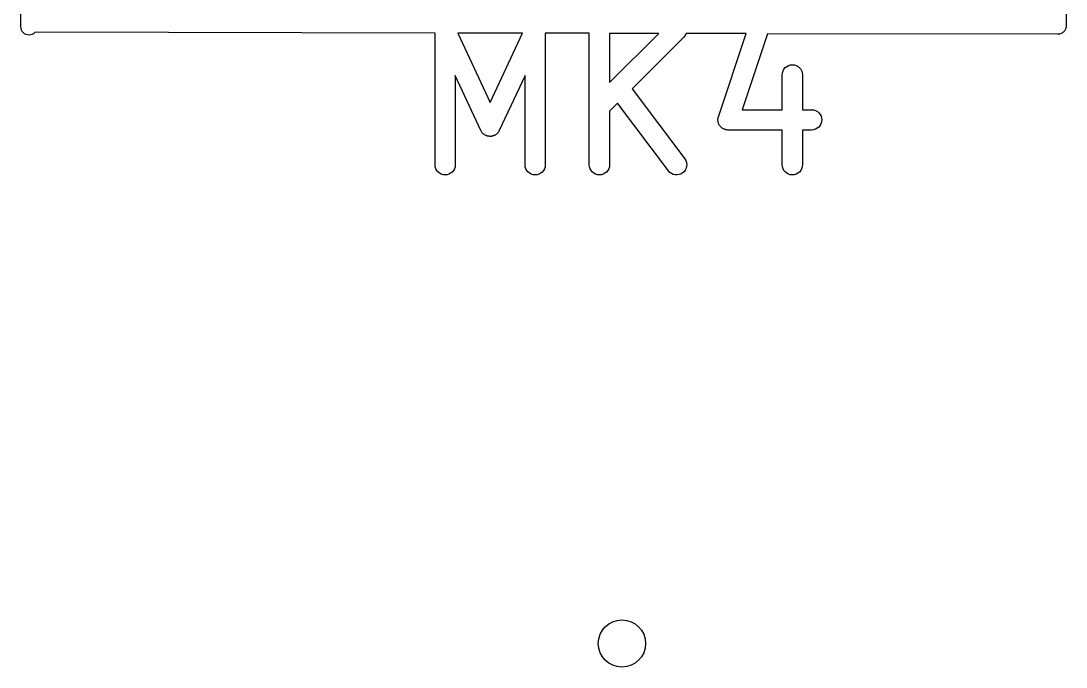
# Model space of a CAD drawing. Extents: x 2.7 to 6.64, y -5.71 to -1.95.
# Drawn here: x 2.7039 to 3.0086, y -2.697 to -2.5085 of the extents above; entities that cross this region are included whole.
import ezdxf

# ---------------------------------------------------------------- set-up
doc = ezdxf.new("R2010")
doc.units = 0
doc.header["$MEASUREMENT"] = 0
doc.layers.add('BLACK', color=7, linetype='CONTINUOUS')

msp = doc.modelspace()

# ---------------------------------------------------------------- linework, layer by layer
at = {"layer": 'BLACK', "linetype": 'CONTINUOUS'}
for p, q in [((2.7039, -2.50933), (2.7039, -2.18012)), ((3.00862, -2.18012), (3.00862, -2.50989)), ((2.70389, -2.50944), (2.7039, -2.50933)), ((2.7039, -2.50956), (2.70389, -2.50944)), ((2.7039, -2.51035), (2.7039, -2.50956)), ((2.70393, -2.5107), (2.7039, -2.51035)), ((2.70407, -2.51114), (2.70393, -2.5107)), ((3.00845, -2.51091), (3.00835, -2.51111)), ((3.00852, -2.51068), (3.00845, -2.51091)), ((3.00845, -2.51091), (3.00845, -2.51091)), ((3.00845, -2.51091), (3.00845, -2.51091)), ((3.00859, -2.51047), (3.00852, -2.51068)), ((3.00861, -2.51023), (3.00859, -2.51046)), ((3.00859, -2.51046), (3.00859, -2.51047)), ((3.00859, -2.51047), (3.00859, -2.51047)), ((3.00863, -2.51), (3.00861, -2.51023)), ((3.00862, -2.50989), (3.00863, -2.51)), ((2.70429, -2.51155), (2.70407, -2.51114)), ((2.70458, -2.51191), (2.70429, -2.51155)), ((2.70494, -2.51221), (2.70458, -2.51191)), ((2.70535, -2.51243), (2.70494, -2.51221)), ((2.7058, -2.51256), (2.70535, -2.51243)), ((2.70626, -2.51261), (2.7058, -2.51256)), ((2.70672, -2.51256), (2.70626, -2.51261)), ((2.70717, -2.51243), (2.70672, -2.51256)), ((2.70758, -2.51221), (2.70717, -2.51243)), ((2.70794, -2.51191), (2.70758, -2.51221)), ((2.70802, -2.51181), (2.70794, -2.51191)), ((2.82463, -2.51203), (2.70802, -2.51181)), ((2.82463, -2.55049), (2.82463, -2.51203)), ((2.85012, -2.51208), (2.83127, -2.51204)), ((2.83127, -2.51204), (2.8407, -2.53226)), ((2.8407, -2.53226), (2.85012, -2.51208)), ((2.86962, -2.51211), (2.85678, -2.51209)), ((2.85678, -2.51209), (2.85678, -2.55049)), ((2.86962, -2.55049), (2.86962, -2.51211)), ((2.88986, -2.51215), (2.87552, -2.51212)), ((2.87552, -2.51212), (2.87552, -2.52649)), ((2.87552, -2.52649), (2.88986, -2.51215)), ((2.89716, -2.51321), (2.8821, -2.52827)), ((2.89752, -2.51276), (2.89716, -2.51321)), ((2.8978, -2.51225), (2.89752, -2.51276)), ((2.89782, -2.51216), (2.8978, -2.51225)), ((2.91534, -2.5122), (2.89782, -2.51216)), ((2.90727, -2.53643), (2.91534, -2.5122)), ((2.92157, -2.51221), (2.91416, -2.53441)), ((3.00614, -2.51236), (2.92157, -2.51221)), ((3.00626, -2.51237), (3.00614, -2.51236)), ((3.0065, -2.51235), (3.00626, -2.51237)), ((3.00672, -2.51233), (3.0065, -2.51235)), ((3.00695, -2.51226), (3.00672, -2.51233)), ((3.00672, -2.51233), (3.00672, -2.51233)), ((3.00672, -2.51233), (3.00672, -2.51233)), ((3.00716, -2.51219), (3.00695, -2.51226)), ((3.00717, -2.51219), (3.00716, -2.51219)), ((3.00738, -2.51208), (3.00717, -2.51219)), ((3.00717, -2.51219), (3.00717, -2.51219)), ((3.00757, -2.51198), (3.00738, -2.51208)), ((3.00758, -2.51197), (3.00757, -2.51198)), ((3.00777, -2.51182), (3.00758, -2.51197)), ((3.00758, -2.51197), (3.00758, -2.51197)), ((3.00794, -2.51168), (3.00777, -2.51182)), ((3.00809, -2.51149), (3.00794, -2.51168)), ((3.00794, -2.51168), (3.00794, -2.51168)), ((3.00794, -2.51168), (3.00794, -2.51168)), ((3.00823, -2.51132), (3.00809, -2.51149)), ((3.00835, -2.51111), (3.00823, -2.51132)), ((3.00823, -2.51132), (3.00823, -2.51132)), ((3.00823, -2.51132), (3.00823, -2.51132)), ((2.92593, -2.52363), (2.9261, -2.52308)), ((2.9261, -2.52308), (2.92638, -2.52257)), ((2.92638, -2.52257), (2.92675, -2.52213)), ((2.92675, -2.52213), (2.9272, -2.52177)), ((2.9272, -2.52177), (2.92771, -2.5215)), ((2.92771, -2.5215), (2.92826, -2.52134)), ((2.92826, -2.52134), (2.92884, -2.52129)), ((2.92884, -2.52129), (2.92941, -2.52135)), ((2.92941, -2.52135), (2.92996, -2.52152)), ((2.92996, -2.52152), (2.93047, -2.52179)), ((2.93047, -2.52179), (2.93091, -2.52216)), ((2.93091, -2.52216), (2.93127, -2.52261)), ((2.93127, -2.52261), (2.93155, -2.52312)), ((2.93155, -2.52312), (2.93171, -2.52367)), ((2.83803, -2.54049), (2.83053, -2.52443)), ((2.83053, -2.52443), (2.83053, -2.55049)), ((2.85087, -2.52443), (2.84338, -2.54049)), ((2.85087, -2.55049), (2.85087, -2.52443)), ((2.92586, -2.5242), (2.92593, -2.52363)), ((2.92586, -2.52424), (2.92586, -2.5242)), ((2.92586, -2.53441), (2.92586, -2.52424)), ((2.93171, -2.52367), (2.93177, -2.52424)), ((2.93177, -2.52424), (2.93177, -2.53441)), ((2.8821, -2.52827), (2.89743, -2.54872)), ((2.87788, -2.53249), (2.87552, -2.53484)), ((2.87552, -2.53484), (2.87552, -2.55049)), ((2.89271, -2.55226), (2.87788, -2.53249)), ((2.91416, -2.53441), (2.92586, -2.53441)), ((2.93177, -2.53441), (2.93444, -2.53441)), ((2.93444, -2.53441), (2.93448, -2.53441)), ((2.93448, -2.53441), (2.93505, -2.53448)), ((2.93505, -2.53448), (2.9356, -2.53465)), ((2.9356, -2.53465), (2.93611, -2.53493)), ((2.93611, -2.53493), (2.93655, -2.5353)), ((2.93655, -2.5353), (2.93691, -2.53575)), ((2.90711, -2.53734), (2.90713, -2.53717)), ((2.90712, -2.53746), (2.90711, -2.53734)), ((2.90712, -2.53757), (2.90712, -2.53746)), ((2.90715, -2.53774), (2.90712, -2.53757)), ((2.90713, -2.53717), (2.90714, -2.53699)), ((2.90714, -2.53699), (2.90716, -2.53688)), ((2.90717, -2.53792), (2.90715, -2.53774)), ((2.90716, -2.53688), (2.90718, -2.53677)), ((2.9072, -2.53803), (2.90717, -2.53792)), ((2.90718, -2.53677), (2.90723, -2.5366)), ((2.90722, -2.53814), (2.9072, -2.53803)), ((2.90728, -2.5383), (2.90722, -2.53814)), ((2.90723, -2.5366), (2.90727, -2.53643)), ((2.90733, -2.53847), (2.90728, -2.5383)), ((2.90738, -2.53857), (2.90733, -2.53847)), ((2.93691, -2.53575), (2.93718, -2.53626)), ((2.93733, -2.53796), (2.93716, -2.53851)), ((2.93718, -2.53626), (2.93734, -2.53681)), ((2.93739, -2.53738), (2.93733, -2.53796)), ((2.93734, -2.53681), (2.93739, -2.53738)), ((2.8381, -2.54062), (2.83803, -2.54049)), ((2.83817, -2.54076), (2.8381, -2.54062)), ((2.83825, -2.54087), (2.83817, -2.54076)), ((2.83832, -2.54098), (2.83825, -2.54087)), ((2.83842, -2.5411), (2.83832, -2.54098)), ((2.83851, -2.54122), (2.83842, -2.5411)), ((2.83861, -2.54131), (2.83851, -2.54122)), ((2.8387, -2.54141), (2.83861, -2.54131)), ((2.83883, -2.54151), (2.8387, -2.54141)), ((2.83894, -2.54161), (2.83883, -2.54151)), ((2.84254, -2.54153), (2.84243, -2.54163)), ((2.84267, -2.54144), (2.84254, -2.54153)), ((2.84276, -2.54134), (2.84267, -2.54144)), ((2.84286, -2.54125), (2.84276, -2.54134)), ((2.84295, -2.54113), (2.84286, -2.54125)), ((2.84306, -2.54102), (2.84295, -2.54113)), ((2.84313, -2.5409), (2.84306, -2.54102)), ((2.84321, -2.54079), (2.84313, -2.5409)), ((2.84328, -2.54066), (2.84321, -2.54079)), ((2.84336, -2.54052), (2.84328, -2.54066)), ((2.84338, -2.54049), (2.84336, -2.54052)), ((2.90742, -2.53868), (2.90738, -2.53857)), ((2.90752, -2.53883), (2.90742, -2.53868)), ((2.9076, -2.53898), (2.90752, -2.53883)), ((2.90767, -2.53907), (2.9076, -2.53898)), ((2.90773, -2.53916), (2.90767, -2.53907)), ((2.90785, -2.53929), (2.90773, -2.53916)), ((2.90796, -2.53943), (2.90785, -2.53929)), ((2.90804, -2.5395), (2.90796, -2.53943)), ((2.90812, -2.53958), (2.90804, -2.5395)), ((2.90826, -2.53969), (2.90812, -2.53958)), ((2.9084, -2.5398), (2.90826, -2.53969)), ((2.9085, -2.53985), (2.9084, -2.5398)), ((2.90859, -2.53992), (2.9085, -2.53985)), ((2.90875, -2.53999), (2.90859, -2.53992)), ((2.9089, -2.54008), (2.90875, -2.53999)), ((2.90901, -2.54011), (2.9089, -2.54008)), ((2.90911, -2.54016), (2.90901, -2.54011)), ((2.90929, -2.5402), (2.90911, -2.54016)), ((2.90945, -2.54025), (2.90929, -2.5402)), ((2.90957, -2.54026), (2.90945, -2.54025)), ((2.90968, -2.54029), (2.90957, -2.54026)), ((2.90985, -2.5403), (2.90968, -2.54029)), ((2.91003, -2.54032), (2.90985, -2.5403)), ((2.91007, -2.54032), (2.91003, -2.54032)), ((2.92586, -2.54032), (2.91007, -2.54032)), ((2.92586, -2.55049), (2.92586, -2.54032)), ((2.93444, -2.54032), (2.93177, -2.54032)), ((2.93177, -2.54032), (2.93177, -2.55049)), ((2.93501, -2.54026), (2.93444, -2.54032)), ((2.93556, -2.54009), (2.93501, -2.54026)), ((2.93607, -2.53982), (2.93556, -2.54009)), ((2.93652, -2.53946), (2.93607, -2.53982)), ((2.93689, -2.53902), (2.93652, -2.53946)), ((2.93716, -2.53851), (2.93689, -2.53902)), ((2.83906, -2.54168), (2.83894, -2.54161)), ((2.83916, -2.54176), (2.83906, -2.54168)), ((2.8393, -2.54183), (2.83916, -2.54176)), ((2.83943, -2.54191), (2.8393, -2.54183)), ((2.83956, -2.54195), (2.83943, -2.54191)), ((2.83968, -2.54201), (2.83956, -2.54195)), ((2.83983, -2.54205), (2.83968, -2.54201)), ((2.83998, -2.5421), (2.83983, -2.54205)), ((2.84011, -2.54212), (2.83998, -2.5421)), ((2.84024, -2.54216), (2.84011, -2.54212)), ((2.84039, -2.54216), (2.84024, -2.54216)), ((2.84055, -2.54219), (2.84039, -2.54216)), ((2.84068, -2.54218), (2.84055, -2.54219)), ((2.84082, -2.54219), (2.84068, -2.54218)), ((2.84097, -2.54217), (2.84082, -2.54219)), ((2.84112, -2.54216), (2.84097, -2.54217)), ((2.84125, -2.54213), (2.84112, -2.54216)), ((2.84139, -2.54211), (2.84125, -2.54213)), ((2.84153, -2.54206), (2.84139, -2.54211)), ((2.84168, -2.54202), (2.84153, -2.54206)), ((2.8418, -2.54197), (2.84168, -2.54202)), ((2.84193, -2.54192), (2.8418, -2.54197)), ((2.84206, -2.54185), (2.84193, -2.54192)), ((2.8422, -2.54178), (2.84206, -2.54185)), ((2.84231, -2.5417), (2.8422, -2.54178)), ((2.84243, -2.54163), (2.84231, -2.5417)), ((2.82468, -2.55106), (2.82463, -2.55049)), ((2.83053, -2.55053), (2.83047, -2.5511)), ((2.83053, -2.55049), (2.83053, -2.55053)), ((2.85093, -2.55106), (2.85087, -2.55049)), ((2.85678, -2.55053), (2.85671, -2.5511)), ((2.85678, -2.55049), (2.85678, -2.55053)), ((2.86968, -2.55106), (2.86962, -2.55049)), ((2.87552, -2.55053), (2.87546, -2.5511)), ((2.87552, -2.55049), (2.87552, -2.55053)), ((2.89743, -2.54872), (2.89746, -2.54875)), ((2.89746, -2.54875), (2.89775, -2.54925)), ((2.89775, -2.54925), (2.89794, -2.54979)), ((2.89794, -2.54979), (2.89802, -2.55036)), ((2.89802, -2.55036), (2.89799, -2.55094)), ((2.92592, -2.55106), (2.92586, -2.55049)), ((2.93177, -2.55053), (2.9317, -2.5511)), ((2.93177, -2.55049), (2.93177, -2.55053)), ((2.82485, -2.55161), (2.82468, -2.55106)), ((2.82512, -2.55212), (2.82485, -2.55161)), ((2.82548, -2.55257), (2.82512, -2.55212)), ((2.82593, -2.55294), (2.82548, -2.55257)), ((2.82643, -2.55321), (2.82593, -2.55294)), ((2.82698, -2.55338), (2.82643, -2.55321)), ((2.82756, -2.55344), (2.82698, -2.55338)), ((2.82813, -2.55339), (2.82756, -2.55344)), ((2.82868, -2.55323), (2.82813, -2.55339)), ((2.82919, -2.55296), (2.82868, -2.55323)), ((2.82964, -2.5526), (2.82919, -2.55296)), ((2.83001, -2.55216), (2.82964, -2.5526)), ((2.83029, -2.55165), (2.83001, -2.55216)), ((2.83047, -2.5511), (2.83029, -2.55165)), ((2.85109, -2.55161), (2.85093, -2.55106)), ((2.85137, -2.55212), (2.85109, -2.55161)), ((2.85173, -2.55257), (2.85137, -2.55212)), ((2.85217, -2.55294), (2.85173, -2.55257)), ((2.85268, -2.55321), (2.85217, -2.55294)), ((2.85323, -2.55338), (2.85268, -2.55321)), ((2.8538, -2.55344), (2.85323, -2.55338)), ((2.85438, -2.55339), (2.8538, -2.55344)), ((2.85493, -2.55323), (2.85438, -2.55339)), ((2.85544, -2.55296), (2.85493, -2.55323)), ((2.85589, -2.5526), (2.85544, -2.55296)), ((2.85626, -2.55216), (2.85589, -2.5526)), ((2.85654, -2.55165), (2.85626, -2.55216)), ((2.85671, -2.5511), (2.85654, -2.55165)), ((2.86984, -2.55161), (2.86968, -2.55106)), ((2.87011, -2.55212), (2.86984, -2.55161)), ((2.87048, -2.55257), (2.87011, -2.55212)), ((2.87092, -2.55294), (2.87048, -2.55257)), ((2.87143, -2.55321), (2.87092, -2.55294)), ((2.87198, -2.55338), (2.87143, -2.55321)), ((2.87255, -2.55344), (2.87198, -2.55338)), ((2.87313, -2.55339), (2.87255, -2.55344)), ((2.87368, -2.55323), (2.87313, -2.55339)), ((2.87419, -2.55296), (2.87368, -2.55323)), ((2.87464, -2.5526), (2.87419, -2.55296)), ((2.87501, -2.55216), (2.87464, -2.5526)), ((2.87529, -2.55165), (2.87501, -2.55216)), ((2.87546, -2.5511), (2.87529, -2.55165)), ((2.8931, -2.55268), (2.89271, -2.55226)), ((2.89356, -2.55303), (2.8931, -2.55268)), ((2.89408, -2.55327), (2.89356, -2.55303)), ((2.89464, -2.55341), (2.89408, -2.55327)), ((2.89522, -2.55344), (2.89464, -2.55341)), ((2.89579, -2.55335), (2.89522, -2.55344)), ((2.89633, -2.55316), (2.89579, -2.55335)), ((2.89682, -2.55286), (2.89633, -2.55316)), ((2.89725, -2.55248), (2.89682, -2.55286)), ((2.8976, -2.55201), (2.89725, -2.55248)), ((2.89785, -2.55149), (2.8976, -2.55201)), ((2.89799, -2.55094), (2.89785, -2.55149)), ((2.92609, -2.55161), (2.92592, -2.55106)), ((2.92636, -2.55212), (2.92609, -2.55161)), ((2.92672, -2.55257), (2.92636, -2.55212)), ((2.92716, -2.55294), (2.92672, -2.55257)), ((2.92767, -2.55321), (2.92716, -2.55294)), ((2.92822, -2.55338), (2.92767, -2.55321)), ((2.92879, -2.55344), (2.92822, -2.55338)), ((2.92937, -2.55339), (2.92879, -2.55344)), ((2.92992, -2.55323), (2.92937, -2.55339)), ((2.93043, -2.55296), (2.92992, -2.55323)), ((2.93088, -2.5526), (2.93043, -2.55296)), ((2.93125, -2.55216), (2.93088, -2.5526)), ((2.93153, -2.55165), (2.93125, -2.55216)), ((2.9317, -2.5511), (2.93153, -2.55165))]:
    msp.add_line(p, q, dxfattribs=at)
at = {"layer": 'BLACK'}
msp.add_circle((2.87913, -2.69016), 0.00689, dxfattribs=at)

doc.saveas('drawing.dxf')
